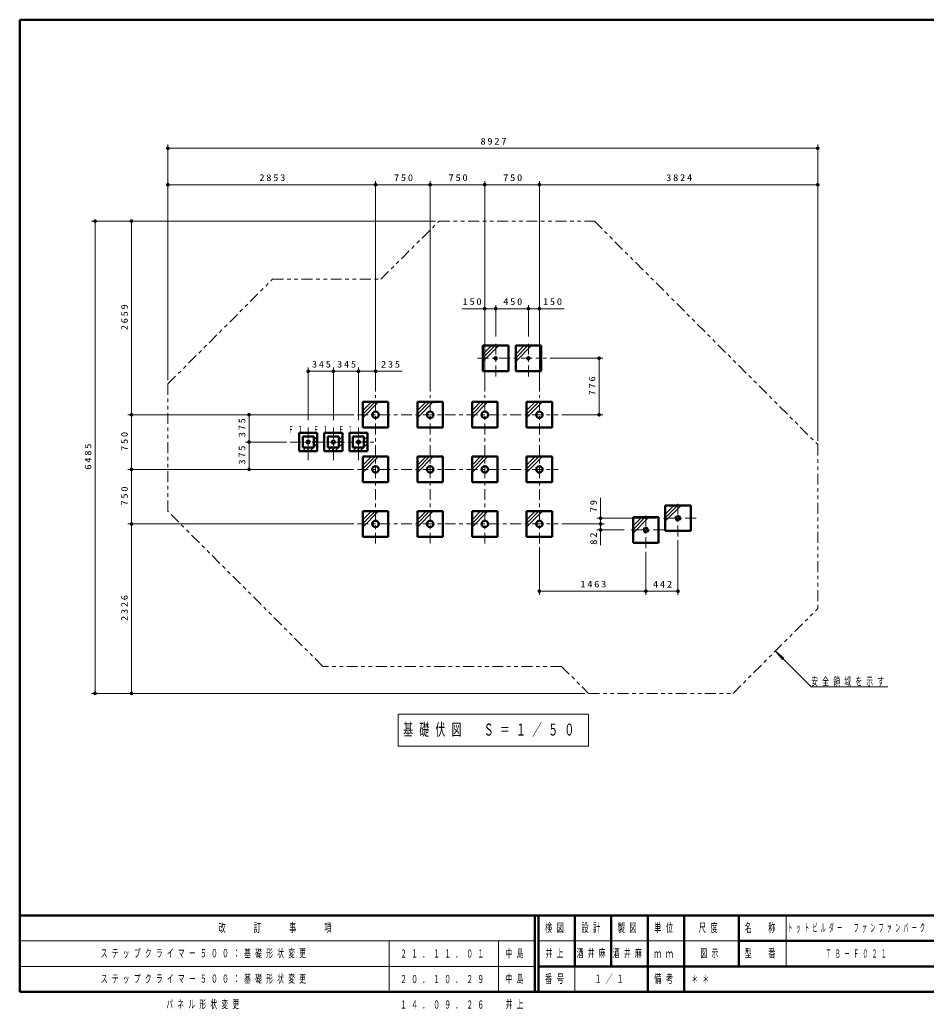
# Model space of a CAD drawing. Units: millimetres on the paper, scale 1:50. Extents: x -385 to 0, y -599 to 267.
# Drawn here: x -385 to -136, y -598.7 to -327 of the extents above; entities that cross this region are included whole.
import ezdxf

# ---------------------------------------------------------------- set-up
doc = ezdxf.new("R2010")
doc.units = ezdxf.units.MM
doc.linetypes.add('USER2', pattern=[6, 3, -1, 1, -1])
doc.linetypes.add('USER3', pattern=[8, 3, -1, 1, -1, 1, -1])
doc.layers.add('LY_1', color=140, linetype='Continuous', lineweight=50)
doc.styles.add('ＭＳ ゴシック', font='')
doc.styles.get('ＭＳ ゴシック').set_extended_font_data('MS Gothic')

# ---------------------------------------------------------------- blocks, each defined once
blk = doc.blocks.new('filled_dot')
at = {"color": 0, "linetype": 'Continuous', "lineweight": -2, "const_width": 1.25}
blk.add_lwpolyline([(-0.625, 0, 1), (0.625, 0, 1)], format="xyb", close=True, dxfattribs=at)

msp = doc.modelspace()

# ---------------------------------------------------------------- linework, layer by layer
at = {"layer": 'LY_1', "color": 7}
for p, q in [((0, -327), (-385, -327)), ((-385, -327), (-385, -594)), ((-385, -573), (0, -573)), ((-385, -594), (0, -594))]:
    msp.add_line(p, q, dxfattribs=at)
at = {"layer": 'LY_1', "color": 7, "lineweight": 13}
for p, q in [((-344.311, -371.292), (-344.311, -361.292)), ((-165.781, -371.292), (-165.781, -361.292)), ((-344.311, -362.292), (-165.781, -362.292)), ((-344.311, -426.001), (-344.311, -371.292)), ((-287.261, -429.074), (-287.261, -371.292)), ((-272.261, -429.074), (-272.261, -371.292)), ((-257.261, -429.074), (-257.261, -371.292)), ((-242.261, -429.074), (-242.261, -371.292)), ((-165.781, -442.67), (-165.781, -371.292)), ((-344.311, -372.292), (-287.261, -372.292)), ((-287.261, -372.292), (-272.261, -372.292)), ((-272.261, -372.292), (-257.261, -372.292)), ((-257.261, -372.292), (-242.261, -372.292)), ((-242.261, -372.292), (-165.781, -372.292)), ((-355.311, -382.292), (-365.311, -382.292)), ((-364.311, -511.992), (-364.311, -382.292)), ((-270.826, -382.292), (-355.311, -382.292)), ((-354.311, -435.469), (-354.311, -382.292)), ((-263.507, -406.339), (-254.261, -406.339)), ((-254.261, -413.959), (-254.261, -405.339)), ((-254.261, -406.339), (-245.261, -406.339)), ((-245.261, -413.959), (-245.261, -405.339)), ((-245.261, -406.339), (-235.42, -406.339)), ((-257.761, -418.823), (-255.397, -416.459)), ((-257.761, -419.813), (-254.407, -416.459)), ((-257.761, -420.803), (-253.417, -416.459)), ((-248.761, -418.823), (-246.397, -416.459)), ((-248.761, -419.813), (-245.407, -416.459)), ((-248.761, -420.803), (-244.417, -416.459)), ((-239.261, -419.959), (-224.847, -419.959)), ((-225.847, -419.959), (-225.847, -435.469)), ((-305.761, -436.969), (-305.761, -422.541)), ((-305.761, -423.541), (-298.861, -423.541)), ((-298.861, -436.969), (-298.861, -422.541)), ((-298.861, -423.541), (-291.961, -423.541)), ((-291.961, -436.969), (-291.961, -422.541)), ((-291.961, -423.541), (-279.91, -423.541)), ((-287.261, -429.074), (-287.261, -422.541)), ((-290.761, -434.333), (-288.397, -431.969)), ((-290.761, -435.323), (-287.407, -431.969)), ((-290.761, -436.313), (-286.417, -431.969)), ((-275.761, -434.333), (-273.397, -431.969)), ((-275.761, -435.323), (-272.407, -431.969)), ((-275.761, -436.313), (-271.417, -431.969)), ((-260.761, -434.333), (-258.397, -431.969)), ((-260.761, -435.323), (-257.407, -431.969)), ((-260.761, -436.313), (-256.417, -431.969)), ((-245.761, -434.333), (-243.397, -431.969)), ((-245.761, -435.323), (-242.407, -431.969)), ((-245.761, -436.313), (-241.417, -431.969)), ((-293.261, -435.469), (-355.311, -435.469)), ((-354.311, -450.469), (-354.311, -435.469)), ((-322.023, -442.969), (-322.023, -435.469)), ((-236.112, -435.469), (-224.847, -435.469)), ((-303.261, -441.413), (-304.261, -442.413)), ((-303.261, -442.403), (-304.261, -443.403)), ((-296.361, -441.413), (-297.361, -442.413)), ((-296.361, -442.403), (-297.361, -443.403)), ((-289.461, -441.413), (-290.461, -442.413)), ((-289.461, -442.403), (-290.461, -443.403)), ((-311.761, -442.969), (-323.023, -442.969)), ((-322.023, -450.469), (-322.023, -442.969)), ((-306.318, -444.469), (-307.318, -445.469)), ((-305.328, -444.469), (-306.328, -445.469)), ((-304.338, -444.469), (-305.338, -445.469)), ((-303.261, -443.393), (-304.261, -444.393)), ((-299.418, -444.469), (-300.418, -445.469)), ((-298.428, -444.469), (-299.428, -445.469)), ((-297.438, -444.469), (-298.438, -445.469)), ((-296.361, -443.393), (-297.361, -444.393)), ((-292.518, -444.469), (-293.518, -445.469)), ((-291.528, -444.469), (-292.528, -445.469)), ((-290.538, -444.469), (-291.538, -445.469)), ((-289.461, -443.393), (-290.461, -444.393)), ((-290.761, -449.333), (-288.397, -446.969)), ((-290.761, -450.323), (-287.407, -446.969)), ((-290.761, -451.313), (-286.417, -446.969)), ((-275.761, -449.333), (-273.397, -446.969)), ((-275.761, -450.323), (-272.407, -446.969)), ((-275.761, -451.313), (-271.417, -446.969)), ((-260.761, -449.333), (-258.397, -446.969)), ((-260.761, -450.323), (-257.407, -446.969)), ((-260.761, -451.313), (-256.417, -446.969)), ((-245.761, -449.333), (-243.397, -446.969)), ((-245.761, -450.323), (-242.407, -446.969)), ((-245.761, -451.313), (-241.417, -446.969)), ((-293.261, -450.469), (-355.311, -450.469)), ((-293.261, -450.469), (-355.311, -450.469)), ((-354.311, -465.469), (-354.311, -450.469)), ((-225.443, -465.469), (-225.443, -458.318)), ((-207.676, -462.758), (-205.312, -460.394)), ((-207.676, -463.748), (-204.322, -460.394)), ((-207.676, -464.738), (-203.332, -460.394)), ((-290.761, -464.333), (-288.397, -461.969)), ((-290.761, -465.323), (-287.407, -461.969)), ((-290.761, -466.313), (-286.417, -461.969)), ((-275.761, -464.333), (-273.397, -461.969)), ((-275.761, -465.323), (-272.407, -461.969)), ((-275.761, -466.313), (-271.417, -461.969)), ((-260.761, -464.333), (-258.397, -461.969)), ((-260.761, -465.323), (-257.407, -461.969)), ((-260.761, -466.313), (-256.417, -461.969)), ((-245.761, -464.333), (-243.397, -461.969)), ((-245.761, -465.323), (-242.407, -461.969)), ((-245.761, -466.313), (-241.417, -461.969)), ((-210.176, -463.894), (-226.443, -463.894)), ((-216.509, -465.973), (-214.145, -463.609)), ((-216.509, -466.963), (-213.155, -463.609)), ((-216.509, -467.953), (-212.165, -463.609)), ((-293.261, -465.469), (-355.311, -465.469)), ((-354.311, -511.992), (-354.311, -465.469)), ((-236.112, -465.469), (-224.443, -465.469)), ((-219.009, -467.109), (-226.443, -467.109)), ((-225.443, -465.469), (-225.443, -471.26)), ((-204.176, -469.894), (-204.176, -484.916)), ((-242.261, -471.864), (-242.261, -484.916)), ((-213.009, -473.109), (-213.009, -484.916)), ((-213.009, -473.109), (-213.009, -484.916)), ((-213.009, -483.916), (-242.261, -483.916)), ((-204.176, -483.916), (-213.009, -483.916)), ((-167.563, -510.21), (-177.415, -500.359)), ((-177.415, -500.359), (-175.486, -502.657)), ((-177.415, -500.359), (-175.117, -502.287)), ((-167.563, -510.21), (-146.563, -510.21)), ((-355.311, -511.992), (-365.311, -511.992)), ((-229.76, -511.992), (-355.311, -511.992)), ((-281.06, -517.722), (-281.06, -526.522)), ((-228.76, -517.722), (-281.06, -517.722)), ((-228.76, -526.522), (-228.76, -517.722)), ((-281.06, -526.522), (-228.76, -526.522)), ((-174.5, -573), (-174.5, -587)), ((-385, -580), (-243.5, -580)), ((-283.5, -580), (-283.5, -594)), ((-253.5, -580), (-253.5, -594)), ((-242.5, -580), (-187.5, -580)), ((-385, -587), (-243.5, -587)), ((-232.5, -587), (-232.5, -594))]:
    msp.add_line(p, q, dxfattribs=at)
at = {"layer": 'LY_1', "color": 7, "linetype": 'USER3', "lineweight": 13}
for p, q in [((-285.802, -398.268), (-269.826, -382.292)), ((-269.826, -382.292), (-227.159, -382.292)), ((-227.159, -382.292), (-165.781, -443.67)), ((-344.311, -427.001), (-315.578, -398.268)), ((-315.578, -398.268), (-285.802, -398.268)), ((-344.311, -461.991), (-344.311, -427.001)), ((-165.781, -443.67), (-165.781, -488.726)), ((-301.73, -504.573), (-344.311, -461.991)), ((-189.048, -511.992), (-165.781, -488.726)), ((-236.18, -504.573), (-301.73, -504.573)), ((-236.18, -504.573), (-228.76, -511.992)), ((-228.76, -511.992), (-189.048, -511.992))]:
    msp.add_line(p, q, dxfattribs=at)
at = {"layer": 'LY_1', "color": 7, "linetype": 'USER2', "lineweight": 13}
for p, q in [((-254.261, -424.959), (-254.261, -414.959)), ((-245.261, -424.959), (-245.261, -414.959)), ((-259.261, -419.959), (-240.261, -419.959)), ((-287.261, -470.864), (-287.261, -430.074)), ((-272.261, -470.864), (-272.261, -430.074)), ((-257.261, -470.864), (-257.261, -430.074)), ((-242.261, -470.864), (-242.261, -430.074)), ((-292.261, -435.469), (-237.112, -435.469)), ((-305.761, -447.969), (-305.761, -437.969)), ((-298.861, -447.969), (-298.861, -437.969)), ((-291.961, -447.969), (-291.961, -437.969)), ((-310.761, -442.969), (-287.066, -442.969)), ((-292.261, -450.469), (-237.112, -450.469)), ((-204.176, -468.894), (-204.176, -458.894)), ((-213.009, -472.109), (-213.009, -462.109)), ((-199.176, -463.894), (-209.176, -463.894)), ((-292.261, -465.469), (-237.112, -465.469)), ((-208.009, -467.109), (-218.009, -467.109))]:
    msp.add_line(p, q, dxfattribs=at)
at = {"layer": 'LY_1'}
for p, q in [((-257.761, -416.459), (-257.761, -423.459)), ((-250.761, -416.459), (-257.761, -416.459)), ((-250.761, -423.459), (-250.761, -416.459)), ((-248.761, -416.459), (-248.761, -423.459)), ((-241.761, -416.459), (-248.761, -416.459)), ((-241.761, -423.459), (-241.761, -416.459)), ((-257.761, -423.459), (-250.761, -423.459)), ((-248.761, -423.459), (-241.761, -423.459)), ((-290.761, -431.969), (-290.761, -438.969)), ((-283.761, -431.969), (-290.761, -431.969)), ((-283.761, -438.969), (-283.761, -431.969)), ((-275.761, -431.969), (-275.761, -438.969)), ((-268.761, -431.969), (-275.761, -431.969)), ((-268.761, -438.969), (-268.761, -431.969)), ((-260.761, -431.969), (-260.761, -438.969)), ((-253.761, -431.969), (-260.761, -431.969)), ((-253.761, -438.969), (-253.761, -431.969)), ((-245.761, -431.969), (-245.761, -438.969)), ((-238.761, -431.969), (-245.761, -431.969)), ((-238.761, -438.969), (-238.761, -431.969)), ((-290.761, -438.969), (-283.761, -438.969)), ((-275.761, -438.969), (-268.761, -438.969)), ((-260.761, -438.969), (-253.761, -438.969)), ((-245.761, -438.969), (-238.761, -438.969)), ((-303.261, -440.469), (-308.261, -440.469)), ((-308.261, -440.469), (-308.261, -445.469)), ((-304.261, -441.469), (-307.261, -441.469)), ((-307.261, -441.469), (-307.261, -444.469)), ((-304.261, -444.469), (-304.261, -441.469)), ((-303.261, -445.469), (-303.261, -440.469)), ((-296.361, -440.469), (-301.361, -440.469)), ((-301.361, -440.469), (-301.361, -445.469)), ((-297.361, -441.469), (-300.361, -441.469)), ((-300.361, -441.469), (-300.361, -444.469)), ((-297.361, -444.469), (-297.361, -441.469)), ((-296.361, -445.469), (-296.361, -440.469)), ((-289.461, -440.469), (-294.461, -440.469)), ((-294.461, -440.469), (-294.461, -445.469)), ((-290.461, -441.469), (-293.461, -441.469)), ((-293.461, -441.469), (-293.461, -444.469)), ((-290.461, -444.469), (-290.461, -441.469)), ((-289.461, -445.469), (-289.461, -440.469)), ((-308.261, -445.469), (-303.261, -445.469)), ((-307.261, -444.469), (-304.261, -444.469)), ((-301.361, -445.469), (-296.361, -445.469)), ((-300.361, -444.469), (-297.361, -444.469)), ((-294.461, -445.469), (-289.461, -445.469)), ((-293.461, -444.469), (-290.461, -444.469)), ((-290.761, -446.969), (-290.761, -453.969)), ((-283.761, -446.969), (-290.761, -446.969)), ((-283.761, -453.969), (-283.761, -446.969)), ((-275.761, -446.969), (-275.761, -453.969)), ((-268.761, -446.969), (-275.761, -446.969)), ((-268.761, -453.969), (-268.761, -446.969)), ((-260.761, -446.969), (-260.761, -453.969)), ((-253.761, -446.969), (-260.761, -446.969)), ((-253.761, -453.969), (-253.761, -446.969)), ((-245.761, -446.969), (-245.761, -453.969)), ((-238.761, -446.969), (-245.761, -446.969)), ((-238.761, -453.969), (-238.761, -446.969)), ((-290.761, -453.969), (-283.761, -453.969)), ((-275.761, -453.969), (-268.761, -453.969)), ((-260.761, -453.969), (-253.761, -453.969)), ((-245.761, -453.969), (-238.761, -453.969)), ((-207.676, -460.394), (-207.676, -467.394)), ((-200.676, -460.394), (-207.676, -460.394)), ((-200.676, -467.394), (-200.676, -460.394)), ((-290.761, -461.969), (-290.761, -468.969)), ((-283.761, -461.969), (-290.761, -461.969)), ((-283.761, -468.969), (-283.761, -461.969)), ((-275.761, -461.969), (-275.761, -468.969)), ((-268.761, -461.969), (-275.761, -461.969)), ((-268.761, -468.969), (-268.761, -461.969)), ((-260.761, -461.969), (-260.761, -468.969)), ((-253.761, -461.969), (-260.761, -461.969)), ((-253.761, -468.969), (-253.761, -461.969)), ((-245.761, -461.969), (-245.761, -468.969)), ((-238.761, -461.969), (-245.761, -461.969)), ((-238.761, -468.969), (-238.761, -461.969)), ((-216.509, -463.609), (-216.509, -470.609)), ((-209.509, -463.609), (-216.509, -463.609)), ((-209.509, -470.609), (-209.509, -463.609)), ((-290.761, -468.969), (-283.761, -468.969)), ((-275.761, -468.969), (-268.761, -468.969)), ((-260.761, -468.969), (-253.761, -468.969)), ((-245.761, -468.969), (-238.761, -468.969)), ((-207.676, -467.394), (-200.676, -467.394)), ((-216.509, -470.609), (-209.509, -470.609)), ((-243.5, -573), (-243.5, -594)), ((-242.5, -573), (-242.5, -594)), ((-232.5, -573), (-232.5, -587)), ((-222.5, -573), (-222.5, -587)), ((-212.5, -573), (-212.5, -594)), ((-202.5, -573), (-202.5, -587)), ((-187.5, -573), (-187.5, -587)), ((-187.5, -580), (-70, -580)), ((-242.5, -587), (0, -587)), ((-202.5, -587), (-202.5, -594))]:
    msp.add_line(p, q, dxfattribs=at)
for points in [[(-203.877, -463.253), (-204.817, -463.595), (-204.475, -464.535), (-203.535, -464.193)], [(-212.71, -466.468), (-213.65, -466.81), (-213.308, -467.75), (-212.368, -467.408)]]:
    msp.add_lwpolyline(points, close=True, dxfattribs=at)
for centre, radius in [((-254.261, -419.959), 0.34), ((-245.261, -419.959), 0.34), ((-287.261, -435.469), 0.891), ((-272.261, -435.469), 0.891), ((-257.261, -435.469), 0.891), ((-242.261, -435.469), 0.891), ((-305.761, -442.969), 0.427), ((-298.861, -442.969), 0.427), ((-291.961, -442.969), 0.427), ((-287.261, -450.469), 0.891), ((-272.261, -450.469), 0.891), ((-257.261, -450.469), 0.891), ((-242.261, -450.469), 0.891), ((-287.261, -465.469), 0.891), ((-272.261, -465.469), 0.891), ((-257.261, -465.469), 0.891), ((-242.261, -465.469), 0.891)]:
    msp.add_circle(centre, radius, dxfattribs=at)

# ---------------------------------------------------------------- block references
at = {"layer": 'LY_1', "color": 7, "lineweight": 13, "xscale": 0.4, "yscale": 0.4}
for p in [(-344.311, -362.292), (-344.311, -372.292), (-287.261, -372.292), (-272.261, -372.292), (-257.261, -372.292), (-242.261, -372.292), (-257.261, -406.339), (-254.261, -406.339), (-245.261, -406.339), (-305.761, -423.541), (-298.861, -423.541), (-291.961, -423.541), (-242.261, -483.916), (-213.009, -483.916)]:
    msp.add_blockref('filled_dot', p, dxfattribs=at)
for p, rotation in [((-165.781, -362.292), 180), ((-287.261, -372.292), 180), ((-272.261, -372.292), 180), ((-257.261, -372.292), 180), ((-242.261, -372.292), 180), ((-165.781, -372.292), 180), ((-364.311, -382.292), 270), ((-354.311, -382.292), 270), ((-254.261, -406.339), 180), ((-245.261, -406.339), 180), ((-242.261, -406.339), 180), ((-225.847, -419.959), 270), ((-298.861, -423.541), 180), ((-291.961, -423.541), 180), ((-287.261, -423.541), 180), ((-354.311, -435.469), 270), ((-354.311, -435.469), 90), ((-322.023, -435.469), 270), ((-225.847, -435.469), 90), ((-322.023, -442.969), 270), ((-322.023, -442.969), 90), ((-354.311, -450.469), 270), ((-354.311, -450.469), 90), ((-322.023, -450.469), 90), ((-225.443, -463.894), 270), ((-354.311, -465.469), 270), ((-354.311, -465.469), 90), ((-225.443, -465.469), 90), ((-225.443, -465.469), 270), ((-225.443, -467.109), 90), ((-213.009, -483.916), 180), ((-204.176, -483.916), 180), ((-364.311, -511.992), 90), ((-354.311, -511.992), 90)]:
    msp.add_blockref('filled_dot', p, dxfattribs=dict(at, rotation=rotation))

# ---------------------------------------------------------------- texts
at = {"layer": 'LY_1', "color": 7, "style": 'ＭＳ ゴシック'}
for s, insert, char_height, attachment_point in [('\\T1.33;\\W1.15;8927', (-254.63, -361.292), 1.833, 8), ('\\T1.33;\\W1.15;2853', (-315.37, -371.292), 1.833, 8), ('\\T1.33;\\W1.15;750', (-279.346, -371.292), 1.833, 8), ('\\T1.33;\\W1.15;750', (-264.346, -371.292), 1.833, 8), ('\\T1.33;\\W1.15;750', (-249.346, -371.292), 1.833, 8), ('\\T1.33;\\W1.15;3824', (-203.605, -371.292), 1.833, 8), ('\\T1.33;\\W1.15;150', (-260.507, -405.339), 1.833, 8), ('\\T1.33;\\W1.15;450', (-249.346, -405.339), 1.833, 8), ('\\T1.33;\\W1.15;150', (-238.42, -405.339), 1.833, 8), ('\\T1.33;\\W1.15;345', (-301.895, -422.541), 1.833, 8), ('\\T1.33;\\W1.15;345', (-294.995, -422.541), 1.833, 8), ('\\T1.33;\\W1.15;235', (-282.91, -422.541), 1.833, 8), ('\\T1.64;\\W0.6;Ｆ１', (-311.267, -440.458), 1.833, 7), ('\\T1.64;\\W0.6;Ｆ１', (-304.367, -440.458), 1.833, 7), ('\\T1.64;\\W0.6;Ｆ１', (-297.467, -440.458), 1.833, 7), ('\\T1.33;\\W1.15;1463', (-227.207, -482.916), 1.833, 8), ('\\T1.33;\\W1.15;442', (-208.176, -482.916), 1.833, 8), ('\\T1.64;\\W0.6;安全領域を示す', (-167.563, -510.06), 2.199, 7), ('\\T1.64;\\W0.6;基礎伏図\u3000Ｓ＝１／５０', (-279.66, -522.122), 3.299, 4), ('\\T1.64;\\W0.6;改\u3000\u3000訂\u3000\u3000事\u3000\u3000項', (-314.25, -576.5), 2.346, 5), ('\\T1.64;\\W0.6;検図', (-237.5, -576.5), 2.346, 5), ('\\T1.64;\\W0.6;設計', (-227.5, -576.5), 2.346, 5), ('\\T1.64;\\W0.6;製図', (-217.5, -576.5), 2.346, 5), ('\\T1.64;\\W0.6;単位', (-207.5, -576.5), 2.346, 5), ('\\T1.64;\\W0.6;尺度', (-195.25, -576.5), 2.346, 5), ('\\T1.64;\\W0.6;名\u3000称', (-181, -576.5), 2.346, 5), ('\\T1.64;\\W0.45;トットビルダー\u3000ファンファンパーク', (-154.75, -576.5), 2.199, 5), ('\\T1.64;\\W0.6;ステップクライマー５００：基礎形状変更', (-362.75, -583.5), 2.199, 4), ('\\T1.64;\\W0.6;２１．１１．０１', (-280.5, -583.5), 2.199, 4), ('\\T1.64;\\W0.6;中島', (-251.5, -583.5), 2.199, 4), ('\\T1.64;\\W0.6;井上', (-237.5, -583.5), 2.199, 5), ('\\T1.64;\\W0.6;酒井麻', (-232, -583.5), 2.199, 4), ('\\T1.64;\\W0.6;酒井麻', (-217.5, -583.5), 2.199, 5), ('\\T1.64;\\W0.6;ｍｍ', (-207.5, -583.5), 2.346, 5), ('\\T1.64;\\W0.6;図示', (-198, -583.5), 2.199, 4), ('\\T1.64;\\W0.6;型\u3000番', (-181, -583.5), 2.346, 5), ('\\T1.64;\\W0.5;ＴＢ－Ｆ０２１', (-154.75, -583.5), 2.199, 5), ('\\T1.64;\\W0.6;ステップクライマー５００：基礎形状変更', (-362.75, -590.5), 2.199, 4), ('\\T1.64;\\W0.6;２０．１０．２９', (-280.5, -590.5), 2.199, 4), ('\\T1.64;\\W0.6;中島', (-251.5, -590.5), 2.199, 4), ('\\T1.64;\\W0.6;番号', (-237.5, -590.5), 2.346, 5), ('\\T1.64;\\W0.6;１／１', (-222.5, -590.5), 2.199, 5), ('\\T1.64;\\W0.6;備考', (-207.5, -590.5), 2.346, 5), ('\\T1.64;\\W0.6;＊＊', (-200.5, -590.5), 2.199, 4), ('\\T1.64;\\W0.6;パネル形状変更', (-344.75, -597.5), 2.199, 4), ('\\T1.64;\\W0.6;１４．０９．２６', (-280.5, -597.5), 2.199, 4), ('\\T1.64;\\W0.6;井上', (-251.5, -597.5), 2.199, 4)]:
    msp.add_mtext(s, dxfattribs=dict(at, insert=insert, char_height=char_height, attachment_point=attachment_point))
at = {"layer": 'LY_1', "color": 7, "char_height": 1.833, "attachment_point": 8, "rotation": 90, "style": 'ＭＳ ゴシック'}
for s, insert in [('\\T1.33;\\W1.15;2659', (-355.311, -408.464)), ('\\T1.33;\\W1.15;776', (-226.847, -427.297)), ('\\T1.33;\\W1.15;375', (-323.023, -438.802)), ('\\T1.33;\\W1.15;750', (-355.311, -442.554)), ('\\T1.33;\\W1.15;6485', (-365.311, -446.726)), ('\\T1.33;\\W1.15;375', (-323.023, -446.302)), ('\\T1.33;\\W1.15;750', (-355.311, -457.554)), ('\\T1.34;\\W1.15;79', (-226.443, -460.318)), ('\\T1.34;\\W1.15;82', (-226.443, -469.26)), ('\\T1.33;\\W1.15;2326', (-355.311, -488.314))]:
    msp.add_mtext(s, dxfattribs=dict(at, insert=insert))

doc.saveas('drawing.dxf')
